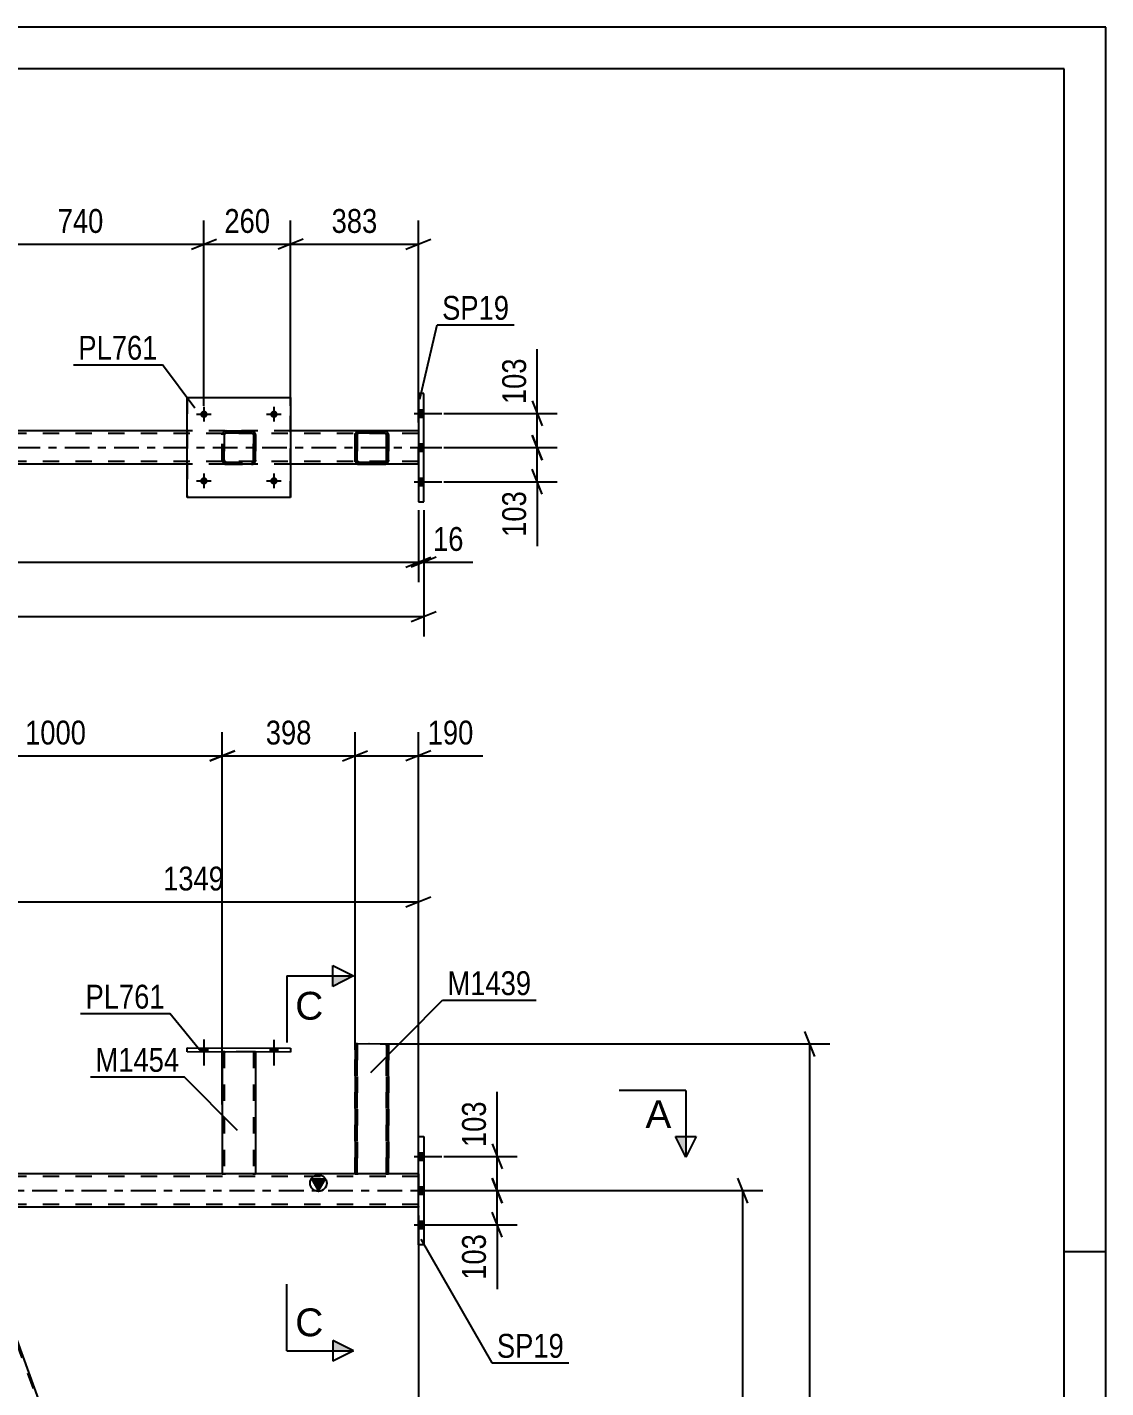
# Model space of a CAD drawing. Header units: millimetres. Extents: x 0 to 841, y 0 to 594.
# Drawn here: x 711.6 to 841, y 430.7 to 594 of the extents above; entities that cross this region are included whole.
import ezdxf

# ---------------------------------------------------------------- set-up
doc = ezdxf.new("R2010")
doc.units = ezdxf.units.MM
doc.linetypes.add('DXK_LINE_DOT2', pattern=[3.9198, 1.9599, -1.9599])
doc.linetypes.add('DXK_LINE_DOT3', pattern=[5.9187, 2.979, -0.9799, 0.9799, -0.9799])
doc.styles.add('Arial', font='ARIAL.TTF', dxfattribs={"height": 0.2})
doc.styles.add('Arial Narrow', font='ARIALN.TTF', dxfattribs={"height": 0.2})

# ---------------------------------------------------------------- blocks, each defined once
blk = doc.blocks.new('Unknown-814761001-1137')
at = {"color": 5, "linetype": 'Continuous'}
for p, q in [((841, 594), (0, 594)), ((841, 0), (841, 594)), ((836, 589), (5, 589)), ((836, 5), (836, 589)), ((841, 447), (836, 447))]:
    blk.add_line(p, q, dxfattribs=at)
blk = doc.blocks.new('Part-814761001-1306 - 1274')
at = {"color": 2, "linetype": 'Continuous'}
for p, q in [((730.79, 545.54), (703.18, 545.54)), ((758.52, 545.54), (743.19, 545.54)), ((730.79, 541.54), (703.18, 541.54)), ((751.4, 541.54), (743.19, 541.54)), ((758.52, 541.54), (754.45, 541.54))]:
    blk.add_line(p, q, dxfattribs=at)
at = {"color": 7, "linetype": 'DXK_LINE_DOT2'}
for p, q in [((743.19, 545.54), (730.79, 545.54)), ((758.52, 541.54), (758.52, 545.54)), ((758.52, 545.22), (82.79, 545.22)), ((758.52, 541.86), (82.79, 541.86)), ((743.19, 541.54), (730.79, 541.54)), ((754.45, 541.54), (751.4, 541.54))]:
    blk.add_line(p, q, dxfattribs=at)
at = {"color": 7, "linetype": 'DXK_LINE_DOT3'}
blk.add_line((82.79, 543.54), (758.52, 543.54), dxfattribs=at)
blk = doc.blocks.new('Part-814761001-1439 - 1274')
at = {"color": 7, "linetype": 'DXK_LINE_DOT2'}
for p, q in [((735.28, 545.5), (735.46, 545.54)), ((735.47, 545.54), (735.28, 545.5)), ((735.47, 545.54), (735.46, 545.54)), ((735.46, 545.54), (738.5, 545.54)), ((735.47, 545.54), (738.51, 545.54)), ((738.5, 545.54), (738.51, 545.54)), ((738.5, 545.54), (738.69, 545.5)), ((738.69, 545.5), (738.51, 545.54)), ((734.98, 545.06), (735.02, 545.24)), ((734.98, 545.06), (734.99, 545.06)), ((734.98, 542.02), (734.98, 545.06)), ((735.02, 545.24), (734.99, 545.06)), ((734.99, 542.02), (734.99, 545.06)), ((735.24, 545.15), (735.22, 545.06)), ((735.23, 545.06), (735.22, 545.06)), ((735.22, 545.06), (735.22, 542.02)), ((735.23, 545.06), (735.24, 545.15)), ((735.23, 542.02), (735.23, 545.06)), ((735.24, 545.15), (735.3, 545.23)), ((735.29, 545.23), (735.24, 545.15)), ((735.37, 545.28), (735.29, 545.23)), ((735.3, 545.23), (735.37, 545.28)), ((735.37, 545.28), (735.47, 545.3)), ((735.46, 545.3), (735.37, 545.28)), ((735.46, 545.3), (735.47, 545.3)), ((738.5, 545.3), (735.46, 545.3)), ((735.47, 545.3), (738.51, 545.3)), ((738.51, 545.3), (738.5, 545.3)), ((738.59, 545.28), (738.5, 545.3)), ((738.51, 545.3), (738.6, 545.28)), ((738.59, 545.28), (738.6, 545.28)), ((738.67, 545.23), (738.59, 545.28)), ((738.6, 545.28), (738.68, 545.23)), ((738.72, 545.15), (738.67, 545.23)), ((738.68, 545.23), (738.73, 545.15)), ((738.74, 545.06), (738.72, 545.15)), ((738.73, 545.15), (738.75, 545.06)), ((738.75, 545.06), (738.74, 545.06)), ((738.74, 545.06), (738.74, 542.02)), ((738.75, 542.02), (738.75, 545.06)), ((738.95, 545.24), (738.98, 545.06)), ((738.99, 545.06), (738.95, 545.24)), ((738.99, 545.06), (738.98, 545.06)), ((738.98, 545.06), (738.98, 542.02)), ((738.99, 542.02), (738.99, 545.06)), ((734.99, 542.02), (734.98, 542.02)), ((735.02, 541.83), (734.98, 542.02)), ((734.99, 542.02), (735.02, 541.83)), ((735.22, 542.02), (735.23, 542.02)), ((735.22, 542.02), (735.24, 541.93)), ((735.24, 541.93), (735.23, 542.02)), ((735.3, 541.85), (735.24, 541.93)), ((735.24, 541.93), (735.29, 541.85)), ((735.28, 541.57), (735.28, 541.57)), ((735.46, 541.54), (735.28, 541.57)), ((735.28, 541.57), (735.47, 541.54)), ((735.29, 541.85), (735.37, 541.8)), ((735.37, 541.8), (735.3, 541.85)), ((735.47, 541.78), (735.37, 541.8)), ((735.37, 541.8), (735.46, 541.78)), ((735.47, 541.78), (735.46, 541.78)), ((735.46, 541.78), (738.5, 541.78)), ((735.47, 541.54), (735.46, 541.54)), ((735.46, 541.54), (738.5, 541.54)), ((735.47, 541.78), (738.51, 541.78)), ((735.47, 541.54), (738.51, 541.54)), ((738.5, 541.78), (738.59, 541.8)), ((738.5, 541.78), (738.51, 541.78)), ((738.69, 541.57), (738.5, 541.54)), ((738.5, 541.54), (738.51, 541.54)), ((738.6, 541.8), (738.51, 541.78)), ((738.51, 541.54), (738.69, 541.57)), ((738.59, 541.8), (738.67, 541.85)), ((738.68, 541.85), (738.6, 541.8)), ((738.67, 541.85), (738.72, 541.93)), ((738.73, 541.93), (738.68, 541.85)), ((738.72, 541.93), (738.74, 542.02)), ((738.75, 542.02), (738.73, 541.93)), ((738.74, 542.02), (738.75, 542.02)), ((738.98, 542.02), (738.95, 541.83)), ((738.95, 541.83), (738.99, 542.02)), ((738.98, 542.02), (738.99, 542.02))]:
    blk.add_line(p, q, dxfattribs=at)
for centre, start, end in [((735.46, 545.06), 112.5, 157.5), ((735.47, 545.06), 112.5, 157.5), ((738.5, 545.06), 22.5, 67.5), ((738.51, 545.06), 22.5, 67.5), ((735.46, 542.02), 202.5, 247.5), ((735.47, 542.02), 202.5, 247.5), ((738.5, 542.02), 292.5, 337.5), ((738.51, 542.02), 292.5, 337.5)]:
    blk.add_arc(centre, 0.48, start, end, dxfattribs=at)
blk = doc.blocks.new('Part-814761001-1426 - 1274')
at = {"color": 2, "linetype": 'Continuous'}
for p, q in [((730.79, 537.54), (730.79, 549.54)), ((730.79, 549.54), (730.79, 549.54)), ((730.79, 549.54), (743.19, 549.54)), ((743.19, 549.54), (743.19, 537.54)), ((730.79, 537.54), (730.79, 537.54)), ((743.19, 537.54), (730.79, 537.54))]:
    blk.add_line(p, q, dxfattribs=at)
at = {"color": 7, "linetype": 'DXK_LINE_DOT2'}
for p, q in [((730.79, 549.54), (730.79, 537.54)), ((730.79, 549.54), (730.79, 549.54)), ((743.19, 537.54), (743.19, 549.54)), ((730.79, 537.54), (730.79, 537.54))]:
    blk.add_line(p, q, dxfattribs=at)
blk = doc.blocks.new('Bolt-814761001-1427 - 1274')
at = {"linetype": 'Continuous'}
for points in [[(732.35, 539.54), (732.36, 539.63), (732.38, 539.72), (732.43, 539.8), (732.49, 539.86), (732.57, 539.92), (732.65, 539.96), (732.74, 539.98), (732.83, 539.98), (732.92, 539.96), (733.01, 539.92), (733.08, 539.86), (733.14, 539.8), (733.19, 539.72), (733.22, 539.63), (733.23, 539.54), (733.22, 539.45), (733.19, 539.36), (733.14, 539.28), (733.08, 539.21), (733.01, 539.16), (732.92, 539.12), (732.83, 539.1), (732.74, 539.1), (732.65, 539.12), (732.57, 539.16), (732.49, 539.21), (732.43, 539.28), (732.38, 539.36), (732.36, 539.45)], [(740.75, 539.54), (740.76, 539.63), (740.78, 539.72), (740.83, 539.8), (740.89, 539.86), (740.97, 539.92), (741.05, 539.96), (741.14, 539.98), (741.23, 539.98), (741.32, 539.96), (741.41, 539.92), (741.48, 539.86), (741.54, 539.8), (741.59, 539.72), (741.62, 539.63), (741.63, 539.54), (741.62, 539.45), (741.59, 539.36), (741.54, 539.28), (741.48, 539.21), (741.41, 539.16), (741.32, 539.12), (741.23, 539.1), (741.14, 539.1), (741.05, 539.12), (740.97, 539.16), (740.89, 539.21), (740.83, 539.28), (740.78, 539.36), (740.76, 539.45)]]:
    blk.add_hatch(color=1, dxfattribs=at).paths.add_polyline_path(points)
at = {"color": 1, "linetype": 'Continuous'}
for p, q in [((731.91, 539.54), (733.67, 539.54)), ((732.79, 540.42), (732.79, 538.66)), ((740.31, 539.54), (742.07, 539.54)), ((741.19, 540.42), (741.19, 538.66))]:
    blk.add_line(p, q, dxfattribs=at)
blk = doc.blocks.new('Bolt-814761001-1428 - 1274')
at = {"linetype": 'Continuous'}
for points in [[(732.35, 547.54), (732.36, 547.63), (732.38, 547.72), (732.43, 547.8), (732.49, 547.86), (732.57, 547.92), (732.65, 547.96), (732.74, 547.98), (732.83, 547.98), (732.92, 547.96), (733.01, 547.92), (733.08, 547.86), (733.14, 547.8), (733.19, 547.72), (733.22, 547.63), (733.23, 547.54), (733.22, 547.45), (733.19, 547.36), (733.14, 547.28), (733.08, 547.21), (733.01, 547.16), (732.92, 547.12), (732.83, 547.1), (732.74, 547.1), (732.65, 547.12), (732.57, 547.16), (732.49, 547.21), (732.43, 547.28), (732.38, 547.36), (732.36, 547.45)], [(740.75, 547.54), (740.76, 547.63), (740.78, 547.72), (740.83, 547.8), (740.89, 547.86), (740.97, 547.92), (741.05, 547.96), (741.14, 547.98), (741.23, 547.98), (741.32, 547.96), (741.41, 547.92), (741.48, 547.86), (741.54, 547.8), (741.59, 547.72), (741.62, 547.63), (741.63, 547.54), (741.62, 547.45), (741.59, 547.36), (741.54, 547.28), (741.48, 547.21), (741.41, 547.16), (741.32, 547.12), (741.23, 547.1), (741.14, 547.1), (741.05, 547.12), (740.97, 547.16), (740.89, 547.21), (740.83, 547.28), (740.78, 547.36), (740.76, 547.45)]]:
    blk.add_hatch(color=1, dxfattribs=at).paths.add_polyline_path(points)
at = {"color": 1, "linetype": 'Continuous'}
for p, q in [((731.91, 547.54), (733.67, 547.54)), ((732.79, 548.42), (732.79, 546.66)), ((740.31, 547.54), (742.07, 547.54)), ((741.19, 548.42), (741.19, 546.66))]:
    blk.add_line(p, q, dxfattribs=at)
blk = doc.blocks.new('Part-814761001-1429 - 1274')
at = {"color": 2, "linetype": 'Continuous'}
for p, q in [((751.21, 545.5), (751.4, 545.54)), ((751.4, 545.54), (751.22, 545.5)), ((751.4, 545.54), (754.44, 545.54)), ((751.4, 545.54), (751.4, 545.54)), ((751.4, 545.54), (754.44, 545.54)), ((754.44, 545.54), (754.44, 545.54)), ((754.44, 545.54), (754.44, 545.54)), ((754.62, 545.5), (754.44, 545.54)), ((750.92, 545.06), (750.95, 545.24)), ((750.96, 545.24), (750.92, 545.06)), ((750.92, 542.02), (750.92, 545.06)), ((750.92, 545.06), (750.92, 545.06)), ((750.92, 542.02), (750.92, 545.06)), ((751.16, 545.06), (751.18, 545.15)), ((751.16, 542.02), (751.16, 545.06)), ((751.18, 545.15), (751.23, 545.23)), ((751.23, 545.23), (751.31, 545.28)), ((751.31, 545.28), (751.4, 545.3)), ((751.4, 545.3), (754.44, 545.3)), ((754.44, 545.3), (754.53, 545.28)), ((754.53, 545.28), (754.61, 545.23)), ((754.6, 545.23), (754.53, 545.28)), ((754.66, 545.15), (754.6, 545.23)), ((754.61, 545.23), (754.66, 545.15)), ((754.66, 545.15), (754.68, 545.06)), ((754.68, 545.06), (754.66, 545.15)), ((754.68, 542.02), (754.68, 545.06)), ((754.68, 545.06), (754.68, 545.06)), ((754.68, 544.9), (754.68, 545.06)), ((754.68, 544.9), (754.68, 542.18)), ((754.92, 545.06), (754.88, 545.24)), ((754.92, 542.02), (754.92, 545.06)), ((750.92, 542.02), (750.92, 542.02)), ((750.95, 541.83), (750.92, 542.02)), ((750.92, 542.02), (750.96, 541.83)), ((751.18, 541.93), (751.16, 542.02)), ((751.23, 541.85), (751.18, 541.93)), ((751.21, 541.57), (751.22, 541.57)), ((751.22, 541.57), (751.21, 541.57)), ((751.22, 541.57), (751.4, 541.54)), ((751.31, 541.8), (751.23, 541.85)), ((751.4, 541.78), (751.31, 541.8)), ((751.4, 541.78), (754.44, 541.78)), ((751.4, 541.78), (754.44, 541.78)), ((751.4, 541.54), (754.44, 541.54)), ((754.53, 541.8), (754.44, 541.78)), ((754.44, 541.78), (754.53, 541.8)), ((754.44, 541.78), (754.44, 541.78)), ((754.44, 541.54), (754.62, 541.57)), ((754.61, 541.85), (754.53, 541.8)), ((754.53, 541.8), (754.6, 541.85)), ((754.6, 541.85), (754.66, 541.93)), ((754.66, 541.93), (754.61, 541.85)), ((754.68, 542.02), (754.66, 541.93)), ((754.66, 541.93), (754.68, 542.02)), ((754.68, 542.02), (754.68, 542.17)), ((754.68, 542.02), (754.68, 542.02)), ((754.88, 541.83), (754.92, 542.02))]:
    blk.add_line(p, q, dxfattribs=at)
at = {"color": 7, "linetype": 'DXK_LINE_DOT2'}
for p, q in [((754.44, 545.54), (754.62, 545.5)), ((751.17, 545.15), (751.16, 545.06)), ((751.16, 545.06), (751.16, 545.06)), ((751.16, 545.06), (751.16, 542.02)), ((751.23, 545.23), (751.17, 545.15)), ((751.3, 545.28), (751.23, 545.23)), ((751.4, 545.3), (751.3, 545.28)), ((751.4, 545.3), (751.4, 545.3)), ((754.44, 545.3), (751.4, 545.3)), ((754.44, 545.3), (754.44, 545.3)), ((754.44, 545.3), (754.44, 545.3)), ((754.53, 545.28), (754.53, 545.28)), ((754.68, 544.9), (754.68, 544.9)), ((754.88, 545.24), (754.92, 545.06)), ((754.92, 545.06), (754.92, 545.06)), ((754.92, 545.06), (754.92, 542.02)), ((751.16, 542.02), (751.16, 542.02)), ((751.16, 542.02), (751.17, 541.93)), ((751.17, 541.93), (751.23, 541.85)), ((751.4, 541.54), (751.22, 541.57)), ((751.23, 541.85), (751.3, 541.8)), ((751.3, 541.8), (751.31, 541.8)), ((751.4, 541.78), (751.4, 541.78)), ((751.4, 541.54), (751.4, 541.54)), ((751.4, 541.54), (754.44, 541.54)), ((754.62, 541.57), (754.44, 541.54)), ((754.44, 541.54), (754.44, 541.54)), ((754.68, 542.17), (754.68, 542.18)), ((754.92, 542.02), (754.88, 541.83)), ((754.92, 542.02), (754.92, 542.02))]:
    blk.add_line(p, q, dxfattribs=at)
at = {"color": 2, "linetype": 'Continuous'}
for centre, start, end in [((751.4, 545.06), 112.4998, 157.4998), ((751.4, 545.06), 112.4998, 157.4998), ((754.44, 545.06), 22.4998, 67.4998), ((751.4, 542.02), 202.4998, 247.4998), ((751.4, 542.02), 202.4998, 247.4998), ((754.44, 542.02), 292.4998, 337.4998)]:
    blk.add_arc(centre, 0.48, start, end, dxfattribs=at)
at = {"color": 7, "linetype": 'DXK_LINE_DOT2'}
for centre, start, end in [((754.44, 545.06), 22.4998, 67.4998), ((754.44, 542.02), 292.4998, 337.4998)]:
    blk.add_arc(centre, 0.48, start, end, dxfattribs=at)
blk = doc.blocks.new('Bolt-814761001-1459 - 1274')
at = {"linetype": 'Continuous'}
for points in [[(759.16, 547.2), (759.16, 548.08), (758.52, 548.08), (758.52, 547.2)], [(759.16, 547.2), (759.16, 548.08), (758.52, 548.08), (758.52, 547.2)], [(759.16, 547.2), (759.16, 548.08), (758.52, 548.08), (758.52, 547.2)], [(759.16, 543.1), (759.16, 543.98), (758.52, 543.98), (758.52, 543.1)], [(759.16, 543.1), (759.16, 543.98), (758.52, 543.98), (758.52, 543.1)], [(759.16, 539), (759.16, 539.88), (758.52, 539.88), (758.52, 539)], [(759.16, 539), (759.16, 539.88), (758.52, 539.88), (758.52, 539)], [(759.16, 539), (759.16, 539.88), (758.52, 539.88), (758.52, 539)]]:
    blk.add_hatch(color=1, dxfattribs=at).paths.add_polyline_path(points)
at = {"color": 1, "linetype": 'Continuous'}
for p, q in [((758, 547.64), (761.32, 547.64)), ((758, 547.64), (761.32, 547.64)), ((758, 547.64), (761.32, 547.64)), ((758.52, 548.08), (759.16, 548.08)), ((758.52, 548.08), (759.16, 548.08)), ((758.52, 548.08), (759.16, 548.08)), ((758.52, 547.2), (759.16, 547.2)), ((758.52, 547.2), (759.16, 547.2)), ((758.52, 547.2), (759.16, 547.2)), ((758.52, 543.98), (759.16, 543.98)), ((758.52, 543.98), (759.16, 543.98)), ((758, 543.54), (761.32, 543.54)), ((758, 543.54), (761.32, 543.54)), ((758.52, 543.1), (759.16, 543.1)), ((758.52, 543.1), (759.16, 543.1)), ((758, 539.44), (761.32, 539.44)), ((758, 539.44), (761.32, 539.44)), ((758, 539.44), (761.32, 539.44)), ((758.52, 539.88), (759.16, 539.88)), ((758.52, 539.88), (759.16, 539.88)), ((758.52, 539.88), (759.16, 539.88)), ((758.52, 539), (759.16, 539)), ((758.52, 539), (759.16, 539)), ((758.52, 539), (759.16, 539))]:
    blk.add_line(p, q, dxfattribs=at)
blk = doc.blocks.new('Part-814761001-1474 - 1274')
at = {"color": 2, "linetype": 'Continuous'}
for p, q in [((759.16, 550.04), (758.52, 550.04)), ((758.52, 550.04), (758.52, 537.04)), ((759.16, 537.04), (759.16, 550.04)), ((758.52, 537.04), (759.16, 537.04))]:
    blk.add_line(p, q, dxfattribs=at)
blk = doc.blocks.new('Part-814761001-3140 - 3038')
at = {"color": 2, "linetype": 'Continuous'}
for p, q in [((734.99, 471), (734.98, 456.36)), ((738.99, 471), (738.98, 456.36)), ((735.02, 456.36), (734.98, 456.36)), ((735.12, 456.36), (735.02, 456.36)), ((735.28, 456.36), (735.12, 456.36)), ((738.69, 456.36), (735.28, 456.36)), ((738.84, 456.36), (738.69, 456.36)), ((738.95, 456.36), (738.84, 456.36)), ((738.98, 456.36), (738.95, 456.36))]:
    blk.add_line(p, q, dxfattribs=at)
at = {"color": 7, "linetype": 'DXK_LINE_DOT2'}
for p, q in [((734.99, 471), (734.99, 471)), ((734.99, 471), (734.99, 471)), ((734.99, 471), (734.99, 471)), ((735.02, 471), (734.99, 471)), ((734.99, 471), (735.02, 471)), ((735.13, 471), (735.02, 471)), ((735.02, 471), (735.13, 471)), ((735.28, 471), (735.13, 471)), ((735.13, 471), (735.28, 471)), ((735.23, 471), (735.22, 456.36)), ((735.23, 471), (735.23, 471)), ((735.24, 471), (735.23, 471)), ((735.23, 471), (735.24, 471)), ((735.3, 471), (735.24, 471)), ((735.24, 471), (735.3, 471)), ((738.69, 471), (735.28, 471)), ((738.69, 471), (735.28, 471)), ((738.6, 471), (735.3, 471)), ((735.3, 471), (735.37, 471)), ((738.68, 471), (735.37, 471)), ((738.68, 471), (738.6, 471)), ((738.73, 471), (738.68, 471)), ((738.68, 471), (738.73, 471)), ((738.69, 471), (738.85, 471)), ((738.85, 471), (738.69, 471)), ((738.75, 471), (738.73, 471)), ((738.73, 471), (738.75, 471)), ((738.75, 471), (738.74, 456.36)), ((738.75, 471), (738.75, 471)), ((738.85, 471), (738.95, 471)), ((738.95, 471), (738.85, 471)), ((738.95, 471), (738.99, 471)), ((738.99, 471), (738.95, 471)), ((738.99, 471), (738.99, 471)), ((738.99, 471), (738.99, 471)), ((738.99, 471), (738.99, 471)), ((734.98, 456.36), (735.02, 456.36)), ((735.02, 456.36), (735.12, 456.36)), ((735.12, 456.36), (735.28, 456.36)), ((735.24, 456.36), (735.22, 456.36)), ((735.22, 456.36), (735.24, 456.36)), ((735.29, 456.36), (735.24, 456.36)), ((735.24, 456.36), (735.28, 456.36)), ((738.69, 456.36), (735.28, 456.36)), ((735.28, 456.36), (735.29, 456.36)), ((738.59, 456.36), (735.29, 456.36)), ((735.29, 456.36), (735.37, 456.36)), ((738.67, 456.36), (735.37, 456.36)), ((738.67, 456.36), (738.59, 456.36)), ((738.72, 456.36), (738.67, 456.36)), ((738.67, 456.36), (738.72, 456.36)), ((738.69, 456.36), (738.84, 456.36)), ((738.74, 456.36), (738.72, 456.36)), ((738.72, 456.36), (738.74, 456.36)), ((738.84, 456.36), (738.95, 456.36)), ((738.95, 456.36), (738.98, 456.36))]:
    blk.add_line(p, q, dxfattribs=at)
blk = doc.blocks.new('Part-814761001-3207 - 3038')
at = {"linetype": 'Continuous'}
blk.add_hatch(color=2, dxfattribs=at).paths.add_polyline_path([(746.52, 454.36), (745.72, 455.76), (747.32, 455.76)])
at = {"color": 7, "linetype": 'DXK_LINE_DOT2'}
for p, q in [((758.52, 456.04), (37.45, 456.04)), ((738.98, 456.36), (734.98, 456.36)), ((754.92, 456.36), (750.92, 456.36)), ((758.52, 456.36), (758.52, 452.36)), ((758.52, 452.68), (37.45, 452.68))]:
    blk.add_line(p, q, dxfattribs=at)
at = {"color": 2, "linetype": 'Continuous'}
for p, q in [((734.98, 456.36), (698.98, 456.36)), ((750.92, 456.36), (738.98, 456.36)), ((746.52, 454.36), (745.72, 455.76)), ((745.72, 455.76), (747.32, 455.76)), ((747.32, 455.76), (746.52, 454.36)), ((758.52, 456.36), (754.92, 456.36)), ((758.52, 452.36), (704.57, 452.36))]:
    blk.add_line(p, q, dxfattribs=at)
at = {"color": 7, "linetype": 'DXK_LINE_DOT3'}
blk.add_line((37.45, 454.36), (758.52, 454.36), dxfattribs=at)
at = {"color": 2, "linetype": 'Continuous'}
blk.add_circle((746.52, 455.26), 1, dxfattribs=at)
blk = doc.blocks.new('Bolt-814761001-3275 - 3038')
at = {"linetype": 'Continuous'}
for points in [[(759.16, 458.02), (759.16, 458.9), (758.52, 458.9), (758.52, 458.02)], [(759.16, 458.02), (759.16, 458.9), (758.52, 458.9), (758.52, 458.02)], [(759.16, 458.02), (759.16, 458.9), (758.52, 458.9), (758.52, 458.02)], [(759.16, 453.92), (759.16, 454.8), (758.52, 454.8), (758.52, 453.92)], [(759.16, 453.92), (759.16, 454.8), (758.52, 454.8), (758.52, 453.92)], [(759.16, 449.82), (759.16, 450.7), (758.52, 450.7), (758.52, 449.82)], [(759.16, 449.82), (759.16, 450.7), (758.52, 450.7), (758.52, 449.82)], [(759.16, 449.82), (759.16, 450.7), (758.52, 450.7), (758.52, 449.82)]]:
    blk.add_hatch(color=1, dxfattribs=at).paths.add_polyline_path(points)
at = {"color": 1, "linetype": 'Continuous'}
for p, q in [((758, 458.46), (761.32, 458.46)), ((758, 458.46), (761.32, 458.46)), ((758, 458.46), (761.32, 458.46)), ((758.52, 458.9), (759.16, 458.9)), ((758.52, 458.9), (759.16, 458.9)), ((758.52, 458.9), (759.16, 458.9)), ((758.52, 458.02), (759.16, 458.02)), ((758.52, 458.02), (759.16, 458.02)), ((758.52, 458.02), (759.16, 458.02)), ((758, 454.36), (761.32, 454.36)), ((758, 454.36), (761.32, 454.36)), ((758.52, 454.8), (759.16, 454.8)), ((758.52, 454.8), (759.16, 454.8)), ((758.52, 453.92), (759.16, 453.92)), ((758.52, 453.92), (759.16, 453.92)), ((758, 450.26), (761.32, 450.26)), ((758, 450.26), (761.32, 450.26)), ((758, 450.26), (761.32, 450.26)), ((758.52, 450.7), (759.16, 450.7)), ((758.52, 450.7), (759.16, 450.7)), ((758.52, 450.7), (759.16, 450.7)), ((758.52, 449.82), (759.16, 449.82)), ((758.52, 449.82), (759.16, 449.82)), ((758.52, 449.82), (759.16, 449.82))]:
    blk.add_line(p, q, dxfattribs=at)
blk = doc.blocks.new('Part-814761001-3324 - 3038')
at = {"color": 2, "linetype": 'Continuous'}
for p, q in [((730.79, 471), (730.79, 471.48)), ((730.79, 471.48), (743.19, 471.47)), ((743.19, 470.99), (730.79, 471)), ((743.19, 471.47), (743.19, 470.99))]:
    blk.add_line(p, q, dxfattribs=at)
blk = doc.blocks.new('Bolt-814761001-3325 - 3038')
at = {"linetype": 'Continuous'}
for points in [[(732.35, 471), (733.23, 471), (733.23, 471.48), (732.35, 471.48)], [(740.75, 470.99), (741.63, 470.99), (741.63, 471.47), (740.75, 471.47)]]:
    blk.add_hatch(color=1, dxfattribs=at).paths.add_polyline_path(points)
at = {"color": 1, "linetype": 'Continuous'}
for p, q in [((732.79, 472.48), (732.79, 469.36)), ((741.19, 472.47), (741.19, 469.35)), ((732.35, 471.48), (732.35, 471)), ((733.23, 471.48), (733.23, 471)), ((740.75, 471.47), (740.75, 470.99)), ((741.63, 471.47), (741.63, 470.99))]:
    blk.add_line(p, q, dxfattribs=at)
blk = doc.blocks.new('Bolt-814761001-3326 - 3038')
at = {"linetype": 'Continuous'}
for points in [[(732.35, 471), (733.23, 471), (733.23, 471.48), (732.35, 471.48)], [(740.75, 470.99), (741.63, 470.99), (741.63, 471.47), (740.75, 471.47)]]:
    blk.add_hatch(color=1, dxfattribs=at).paths.add_polyline_path(points)
at = {"color": 1, "linetype": 'Continuous'}
for p, q in [((732.79, 472.48), (732.79, 469.36)), ((741.19, 472.47), (741.19, 469.35)), ((732.35, 471.48), (732.35, 471)), ((733.23, 471.48), (733.23, 471)), ((740.75, 471.47), (740.75, 470.99)), ((741.63, 471.47), (741.63, 470.99))]:
    blk.add_line(p, q, dxfattribs=at)
blk = doc.blocks.new('Part-814761001-3341 - 3038')
at = {"color": 2, "linetype": 'Continuous'}
for p, q in [((750.92, 471.96), (750.92, 471.96)), ((750.92, 471.96), (750.92, 456.36)), ((750.92, 471.96), (750.96, 471.96)), ((750.96, 471.96), (751.06, 471.96)), ((751.06, 471.96), (751.22, 471.96)), ((754.62, 471.95), (751.22, 471.96)), ((754.62, 471.95), (754.78, 471.95)), ((754.78, 471.95), (754.88, 471.95)), ((754.88, 471.95), (754.92, 471.95)), ((754.92, 471.95), (754.92, 471.95)), ((754.92, 456.36), (754.92, 471.95)), ((750.92, 456.36), (750.92, 456.36)), ((750.95, 456.36), (750.92, 456.36)), ((751.06, 456.36), (750.95, 456.36)), ((751.21, 456.36), (751.06, 456.36)), ((754.62, 456.36), (751.21, 456.36)), ((754.77, 456.36), (754.62, 456.36)), ((754.88, 456.36), (754.77, 456.36)), ((754.92, 456.36), (754.88, 456.36)), ((754.92, 456.36), (754.92, 456.36))]:
    blk.add_line(p, q, dxfattribs=at)
at = {"color": 7, "linetype": 'DXK_LINE_DOT2'}
for p, q in [((750.92, 456.36), (750.92, 471.96)), ((750.96, 471.96), (750.92, 471.96)), ((751.06, 471.96), (750.96, 471.96)), ((751.18, 471.96), (751.06, 471.96)), ((751.16, 471.96), (751.16, 471.96)), ((751.16, 456.36), (751.16, 471.96)), ((751.16, 471.96), (751.16, 456.36)), ((751.16, 471.96), (751.18, 471.96)), ((751.16, 471.96), (751.18, 471.96)), ((754.62, 471.95), (751.18, 471.96)), ((754.53, 471.95), (751.18, 471.96)), ((751.18, 471.96), (751.22, 471.96)), ((751.22, 471.96), (751.23, 471.96)), ((751.23, 471.96), (751.31, 471.96)), ((754.61, 471.95), (751.31, 471.96)), ((754.53, 471.95), (754.61, 471.95)), ((754.61, 471.95), (754.66, 471.95)), ((754.61, 471.95), (754.62, 471.95)), ((754.78, 471.95), (754.62, 471.95)), ((754.62, 471.95), (754.66, 471.95)), ((754.66, 471.95), (754.68, 471.95)), ((754.66, 471.95), (754.68, 471.95)), ((754.68, 471.95), (754.68, 471.95)), ((754.68, 471.95), (754.68, 456.36)), ((754.68, 456.36), (754.68, 471.95)), ((754.88, 471.95), (754.78, 471.95)), ((754.92, 471.95), (754.88, 471.95)), ((754.92, 471.95), (754.92, 456.36)), ((750.92, 456.36), (750.95, 456.36)), ((750.95, 456.36), (751.06, 456.36)), ((751.06, 456.36), (751.21, 456.36)), ((751.16, 456.36), (751.16, 456.36)), ((751.17, 456.36), (751.16, 456.36)), ((751.16, 456.36), (751.17, 456.36)), ((751.23, 456.36), (751.17, 456.36)), ((751.17, 456.36), (751.21, 456.36)), ((754.62, 456.36), (751.21, 456.36)), ((751.21, 456.36), (751.23, 456.36)), ((754.53, 456.36), (751.23, 456.36)), ((751.23, 456.36), (751.3, 456.36)), ((754.66, 456.36), (751.3, 456.36)), ((754.6, 456.36), (754.53, 456.36)), ((754.66, 456.36), (754.6, 456.36)), ((754.62, 456.36), (754.77, 456.36)), ((754.68, 456.36), (754.66, 456.36)), ((754.66, 456.36), (754.68, 456.36)), ((754.68, 456.36), (754.68, 456.36)), ((754.77, 456.36), (754.88, 456.36)), ((754.88, 456.36), (754.92, 456.36))]:
    blk.add_line(p, q, dxfattribs=at)
blk = doc.blocks.new('Part-814761001-3366 - 3038')
at = {"color": 2, "linetype": 'Continuous'}
for p, q in [((758.52, 447.86), (758.52, 460.86)), ((758.52, 460.86), (759.16, 460.86)), ((759.16, 460.86), (759.16, 447.86)), ((759.16, 447.86), (758.52, 447.86))]:
    blk.add_line(p, q, dxfattribs=at)
blk = doc.blocks.new('Part-814761001-3484 - 3038')
at = {"color": 2, "linetype": 'Continuous'}
for p, q in [((700.31, 452.36), (704.57, 452.36)), ((748.69, 331.14), (704.57, 452.36)), ((744.43, 331.14), (701.84, 448.16))]:
    blk.add_line(p, q, dxfattribs=at)
at = {"color": 7, "linetype": 'DXK_LINE_DOT2'}
for p, q in [((701.84, 448.16), (700.31, 452.36)), ((744.6, 331.14), (700.48, 452.36)), ((748.52, 331.14), (704.4, 452.36)), ((748.69, 331.14), (744.43, 331.14))]:
    blk.add_line(p, q, dxfattribs=at)
blk = doc.blocks.new('StraightDimension-814761001-1652 - 1274')
at = {"color": 7, "linetype": 'Continuous'}
for p, q in [((758.52, 536.04), (758.52, 527.39)), ((759.16, 536.04), (759.16, 527.39)), ((757.02, 529.19), (760.02, 530.39)), ((760.66, 530.39), (757.66, 529.19)), ((758.52, 529.79), (759.16, 529.79))]:
    blk.add_line(p, q, dxfattribs=at)
at = {"color": 0}
blk.add_wipeout([(764.54, 530.54), (764.54, 534.74), (759.68, 534.74), (759.68, 530.54)], dxfattribs=at)
at = {"color": 7, "linetype": 'Continuous'}
blk.add_line((759.16, 529.79), (765.06, 529.79), dxfattribs=at)
blk.add_line((759.16, 529.79), (765.06, 529.79), dxfattribs=at)
at = {"color": 3, "style": 'Arial Narrow'}
blk.add_text('16', height=2.863, dxfattribs=at).set_placement((760.28, 531.14))
blk = doc.blocks.new('StraightDimension-814761001-1662 - 1274')
at = {"color": 7, "linetype": 'Continuous'}
for p, q in [((758.52, 536.04), (758.52, 527.39)), ((48.95, 529.79), (758.52, 529.79)), ((757.02, 529.19), (760.02, 530.39))]:
    blk.add_line(p, q, dxfattribs=at)
blk = doc.blocks.new('StraightDimension-814761001-1683 - 1274')
at = {"color": 7, "linetype": 'Continuous'}
for p, q in [((759.16, 536.04), (759.16, 520.87)), ((48.31, 523.27), (759.16, 523.27)), ((757.66, 522.67), (760.66, 523.87))]:
    blk.add_line(p, q, dxfattribs=at)
blk = doc.blocks.new('StraightDimension-814761001-1763 - 1274')
at = {"color": 7, "linetype": 'Continuous'}
for p, q in [((703.18, 546.54), (703.18, 570.81)), ((732.78, 548.54), (732.78, 570.81)), ((704.68, 568.56), (701.68, 567.36)), ((731.28, 567.36), (734.28, 568.56)), ((703.18, 567.96), (732.78, 567.96))]:
    blk.add_line(p, q, dxfattribs=at)
at = {"color": 0}
blk.add_wipeout([(721.33, 568.71), (721.33, 572.91), (714.64, 572.91), (714.64, 568.71)], dxfattribs=at)
at = {"color": 3, "style": 'Arial Narrow'}
blk.add_text('740', height=2.863, dxfattribs=at).set_placement((715.24, 569.31))
blk = doc.blocks.new('StraightDimension-814761001-1775 - 1274')
at = {"color": 7, "linetype": 'Continuous'}
for p, q in [((732.78, 548.54), (732.78, 570.81)), ((743.19, 548.54), (743.19, 570.81)), ((731.28, 567.36), (734.28, 568.56)), ((744.69, 568.56), (741.69, 567.36)), ((732.78, 567.96), (743.19, 567.96))]:
    blk.add_line(p, q, dxfattribs=at)
at = {"color": 0}
blk.add_wipeout([(741.33, 568.71), (741.33, 572.91), (734.64, 572.91), (734.64, 568.71)], dxfattribs=at)
at = {"color": 3, "style": 'Arial Narrow'}
blk.add_text('260', height=2.863, dxfattribs=at).set_placement((735.24, 569.31))
blk = doc.blocks.new('StraightDimension-814761001-1890 - 1274')
at = {"color": 7, "linetype": 'Continuous'}
for p, q in [((743.19, 548.54), (743.19, 570.81)), ((758.52, 546.54), (758.52, 570.81)), ((744.69, 568.56), (741.69, 567.36)), ((757.02, 567.36), (760.02, 568.56)), ((743.19, 567.96), (758.52, 567.96))]:
    blk.add_line(p, q, dxfattribs=at)
at = {"color": 0}
blk.add_wipeout([(754.19, 568.71), (754.19, 572.91), (747.51, 572.91), (747.51, 568.71)], dxfattribs=at)
at = {"color": 3, "style": 'Arial Narrow'}
blk.add_text('383', height=2.863, dxfattribs=at).set_placement((748.11, 569.31))
blk = doc.blocks.new('StraightDimension-814761001-6129 - 1274')
at = {"color": 7, "linetype": 'Continuous'}
for p, q in [((772.19, 545.04), (773.39, 542.04)), ((761.56, 543.54), (775.19, 543.54)), ((772.79, 539.44), (772.79, 543.54)), ((773.39, 537.94), (772.19, 540.94)), ((761.56, 539.44), (775.19, 539.44))]:
    blk.add_line(p, q, dxfattribs=at)
at = {"color": 0}
blk.add_wipeout([(772.04, 538.91), (767.84, 538.91), (767.84, 532.23), (772.04, 532.23)], dxfattribs=at)
at = {"color": 7, "linetype": 'Continuous'}
blk.add_line((772.79, 539.44), (772.79, 531.7), dxfattribs=at)
blk.add_line((772.79, 539.44), (772.79, 531.7), dxfattribs=at)
at = {"color": 3, "style": 'Arial Narrow'}
blk.add_text('103', height=2.863, rotation=90.0002, dxfattribs=at).set_placement((771.44, 532.83))
blk = doc.blocks.new('StraightDimension-814761001-6131 - 1274')
at = {"color": 7, "linetype": 'Continuous'}
for p, q in [((772.19, 549.14), (773.39, 546.14)), ((761.56, 547.64), (775.19, 547.64)), ((772.79, 543.54), (772.79, 547.64)), ((773.39, 542.04), (772.19, 545.04)), ((761.56, 543.54), (775.19, 543.54))]:
    blk.add_line(p, q, dxfattribs=at)
at = {"color": 0}
blk.add_wipeout([(772.04, 554.85), (767.84, 554.85), (767.84, 548.16), (772.04, 548.16)], dxfattribs=at)
at = {"color": 7, "linetype": 'Continuous'}
blk.add_line((772.79, 547.64), (772.79, 555.37), dxfattribs=at)
blk.add_line((772.79, 547.64), (772.79, 555.37), dxfattribs=at)
at = {"color": 3, "style": 'Arial Narrow'}
blk.add_text('103', height=2.863, rotation=90.0002, dxfattribs=at).set_placement((771.44, 548.76))
blk = doc.blocks.new('StraightDimension-814761001-4812 - 3038')
at = {"color": 7, "linetype": 'Continuous'}
for p, q in [((806.07, 470.46), (804.87, 473.46)), ((753.92, 471.96), (807.87, 471.96)), ((805.47, 320.75), (805.47, 471.96))]:
    blk.add_line(p, q, dxfattribs=at)
blk = doc.blocks.new('StraightDimension-814761001-4782 - 3038')
at = {"color": 7, "linetype": 'Continuous'}
for p, q in [((734.98, 464.68), (734.98, 509.4)), ((750.92, 471.25), (750.92, 509.4)), ((736.48, 507.15), (733.48, 505.95)), ((734.98, 506.55), (750.92, 506.55)), ((749.42, 505.95), (752.42, 507.15))]:
    blk.add_line(p, q, dxfattribs=at)
at = {"color": 0}
blk.add_wipeout([(746.29, 507.3), (746.29, 511.5), (739.61, 511.5), (739.61, 507.3)], dxfattribs=at)
at = {"color": 3, "style": 'Arial Narrow'}
blk.add_text('398', height=2.863, dxfattribs=at).set_placement((740.21, 507.9))
blk = doc.blocks.new('StraightDimension-814761001-9232 - 3038')
at = {"color": 7, "linetype": 'Continuous'}
for p, q in [((704.57, 453.36), (704.57, 491.88)), ((758.52, 457.36), (758.52, 491.88)), ((706.07, 489.63), (703.07, 488.43)), ((704.57, 489.03), (758.52, 489.03)), ((757.02, 488.43), (760.02, 489.63))]:
    blk.add_line(p, q, dxfattribs=at)
at = {"color": 0}
blk.add_wipeout([(735.8, 489.78), (735.8, 493.98), (727.29, 493.98), (727.29, 489.78)], dxfattribs=at)
at = {"color": 3, "style": 'Arial Narrow'}
blk.add_text('1349', height=2.863, dxfattribs=at).set_placement((727.89, 490.38))
blk = doc.blocks.new('StraightDimension-814761001-4792 - 3038')
at = {"color": 7, "linetype": 'Continuous'}
for p, q in [((750.92, 471.25), (750.92, 509.4)), ((758.52, 457.36), (758.52, 509.4)), ((749.42, 505.95), (752.42, 507.15)), ((750.92, 506.55), (758.52, 506.55)), ((760.02, 507.15), (757.02, 505.95))]:
    blk.add_line(p, q, dxfattribs=at)
at = {"color": 0}
blk.add_wipeout([(765.73, 507.3), (765.73, 511.5), (759.04, 511.5), (759.04, 507.3)], dxfattribs=at)
at = {"color": 7, "linetype": 'Continuous'}
blk.add_line((758.52, 506.55), (766.25, 506.55), dxfattribs=at)
blk.add_line((758.52, 506.55), (766.25, 506.55), dxfattribs=at)
at = {"color": 3, "style": 'Arial Narrow'}
blk.add_text('190', height=2.863, dxfattribs=at).set_placement((759.64, 507.9))
blk = doc.blocks.new('StraightDimension-814761001-3675 - 3038')
at = {"color": 7, "linetype": 'Continuous'}
for p, q in [((767.37, 455.86), (768.57, 452.86)), ((760.16, 454.36), (770.37, 454.36)), ((767.97, 450.26), (767.97, 454.36)), ((768.57, 448.76), (767.37, 451.76)), ((760.16, 450.26), (770.37, 450.26))]:
    blk.add_line(p, q, dxfattribs=at)
at = {"color": 0}
blk.add_wipeout([(767.22, 449.73), (763.02, 449.73), (763.02, 443.05), (767.22, 443.05)], dxfattribs=at)
at = {"color": 7, "linetype": 'Continuous'}
blk.add_line((767.97, 450.26), (767.97, 442.52), dxfattribs=at)
blk.add_line((767.97, 450.26), (767.97, 442.52), dxfattribs=at)
at = {"color": 3, "style": 'Arial Narrow'}
blk.add_text('103', height=2.863, rotation=90.0002, dxfattribs=at).set_placement((766.62, 443.65))
blk = doc.blocks.new('StraightDimension-814761001-3683 - 3038')
at = {"color": 7, "linetype": 'Continuous'}
for p, q in [((767.37, 459.96), (768.57, 456.96)), ((761.56, 458.46), (770.37, 458.46)), ((767.97, 454.36), (767.97, 458.46)), ((768.57, 452.86), (767.37, 455.86)), ((760.16, 454.36), (770.37, 454.36))]:
    blk.add_line(p, q, dxfattribs=at)
at = {"color": 0}
blk.add_wipeout([(767.22, 465.67), (763.02, 465.67), (763.02, 458.98), (767.22, 458.98)], dxfattribs=at)
at = {"color": 7, "linetype": 'Continuous'}
blk.add_line((767.97, 458.46), (767.97, 466.19), dxfattribs=at)
blk.add_line((767.97, 458.46), (767.97, 466.19), dxfattribs=at)
at = {"color": 3, "style": 'Arial Narrow'}
blk.add_text('103', height=2.863, rotation=90.0002, dxfattribs=at).set_placement((766.62, 459.58))
blk = doc.blocks.new('StraightDimension-814761001-3736 - 3038')
at = {"color": 7, "linetype": 'Continuous'}
for p, q in [((758.52, 451.36), (758.52, 390.15)), ((780.14, 332.14), (780.14, 395.4)), ((760.02, 393.15), (757.02, 391.95)), ((758.52, 392.55), (780.14, 392.55)), ((778.64, 391.95), (781.64, 393.15))]:
    blk.add_line(p, q, dxfattribs=at)
at = {"color": 0}
blk.add_wipeout([(773.58, 393.3), (773.58, 397.5), (765.07, 397.5), (765.07, 393.3)], dxfattribs=at)
at = {"color": 3, "style": 'Arial Narrow'}
blk.add_text('1440', height=2.863, dxfattribs=at).set_placement((765.67, 393.9))
blk = doc.blocks.new('StraightDimension-814761001-4772 - 3038')
at = {"color": 7, "linetype": 'Continuous'}
for p, q in [((694.98, 472), (694.98, 509.4)), ((734.98, 464.68), (734.98, 509.4)), ((696.48, 507.15), (693.48, 505.95)), ((694.98, 506.55), (734.98, 506.55)), ((733.48, 505.95), (736.48, 507.15))]:
    blk.add_line(p, q, dxfattribs=at)
at = {"color": 0}
blk.add_wipeout([(719.24, 507.3), (719.24, 511.5), (710.73, 511.5), (710.73, 507.3)], dxfattribs=at)
at = {"color": 3, "style": 'Arial Narrow'}
blk.add_text('1000', height=2.863, dxfattribs=at).set_placement((711.33, 507.9))
blk = doc.blocks.new('StraightDimension-814761001-9819 - 3038')
at = {"color": 7, "linetype": 'Continuous'}
for p, q in [((798.03, 452.86), (796.83, 455.86)), ((759.52, 454.36), (799.83, 454.36)), ((797.43, 328.5), (797.43, 454.36)), ((796.83, 330), (798.03, 327)), ((781.14, 328.5), (799.83, 328.5))]:
    blk.add_line(p, q, dxfattribs=at)
at = {"color": 0}
blk.add_wipeout([(796.68, 395.68), (792.48, 395.68), (792.48, 387.17), (796.68, 387.17)], dxfattribs=at)
at = {"color": 3, "style": 'Arial Narrow'}
blk.add_text('3147', height=2.863, rotation=90.0002, dxfattribs=at).set_placement((796.08, 387.77))
blk = doc.blocks.new('Mark-814761001-1422 - 1274')
at = {"color": 0}
blk.add_wipeout([(727.23, 554.09), (727.23, 557.09), (717.72, 557.09), (717.72, 554.09)], dxfattribs=at)
blk.add_wipeout([(727.23, 554.09), (727.23, 557.09), (717.72, 557.09), (717.72, 554.09)], dxfattribs=at)
at = {"color": 30, "linetype": 'Continuous'}
for p in [(717.12, 553.49), (731.7, 548.29)]:
    blk.add_line(p, (727.83, 553.49), dxfattribs=at)
at = {"color": 3, "style": 'Arial Narrow'}
blk.add_text('PL761', height=2.863, dxfattribs=at).set_placement((717.72, 554.09))
blk = doc.blocks.new('Mark-814761001-1470 - 1274')
at = {"color": 0}
blk.add_wipeout([(769.41, 558.88), (769.41, 561.88), (761.37, 561.88), (761.37, 558.88)], dxfattribs=at)
blk.add_wipeout([(769.41, 558.88), (769.41, 561.88), (761.37, 561.88), (761.37, 558.88)], dxfattribs=at)
at = {"color": 30, "linetype": 'Continuous'}
for p, q in [((758.71, 549.34), (760.77, 558.28)), ((760.77, 558.28), (770.01, 558.28))]:
    blk.add_line(p, q, dxfattribs=at)
at = {"color": 3, "style": 'Arial Narrow'}
blk.add_text('SP19', height=2.863, dxfattribs=at).set_placement((761.37, 558.88))
blk = doc.blocks.new('Mark-814761001-3136 - 3038')
at = {"color": 0}
blk.add_wipeout([(729.83, 468.61), (729.83, 471.61), (719.78, 471.61), (719.78, 468.61)], dxfattribs=at)
blk.add_wipeout([(729.83, 468.61), (729.83, 471.61), (719.78, 471.61), (719.78, 468.61)], dxfattribs=at)
at = {"color": 30, "linetype": 'Continuous'}
for p in [(719.18, 468.01), (736.83, 461.58)]:
    blk.add_line(p, (730.43, 468.01), dxfattribs=at)
at = {"color": 3, "style": 'Arial Narrow'}
blk.add_text('M1454', height=2.863, dxfattribs=at).set_placement((719.78, 468.61))
blk = doc.blocks.new('Mark-814761001-3362 - 3038')
at = {"color": 0}
blk.add_wipeout([(775.98, 434.29), (775.98, 437.29), (767.94, 437.29), (767.94, 434.29)], dxfattribs=at)
blk.add_wipeout([(775.98, 434.29), (775.98, 437.29), (767.94, 437.29), (767.94, 434.29)], dxfattribs=at)
at = {"color": 30, "linetype": 'Continuous'}
for p, q in [((758.8, 448.53), (767.34, 433.69)), ((767.34, 433.69), (776.58, 433.69))]:
    blk.add_line(p, q, dxfattribs=at)
at = {"color": 3, "style": 'Arial Narrow'}
blk.add_text('SP19', height=2.863, dxfattribs=at).set_placement((767.94, 434.29))
blk = doc.blocks.new('Mark-814761001-3320 - 3038')
at = {"color": 0}
blk.add_wipeout([(728.09, 476.2), (728.09, 479.2), (718.58, 479.2), (718.58, 476.2)], dxfattribs=at)
blk.add_wipeout([(728.09, 476.2), (728.09, 479.2), (718.58, 479.2), (718.58, 476.2)], dxfattribs=at)
at = {"color": 30, "linetype": 'Continuous'}
for p in [(717.98, 475.6), (732.44, 471)]:
    blk.add_line(p, (728.69, 475.6), dxfattribs=at)
at = {"color": 3, "style": 'Arial Narrow'}
blk.add_text('PL761', height=2.863, dxfattribs=at).set_placement((718.58, 476.2))
blk = doc.blocks.new('Mark-814761001-3337 - 3038')
at = {"color": 0}
blk.add_wipeout([(772.06, 477.82), (772.06, 480.82), (762.01, 480.82), (762.01, 477.82)], dxfattribs=at)
blk.add_wipeout([(772.06, 477.82), (772.06, 480.82), (762.01, 480.82), (762.01, 477.82)], dxfattribs=at)
at = {"color": 30, "linetype": 'Continuous'}
for p, q in [((752.8, 468.51), (761.41, 477.22)), ((761.41, 477.22), (772.66, 477.22))]:
    blk.add_line(p, q, dxfattribs=at)
at = {"color": 3, "style": 'Arial Narrow'}
blk.add_text('M1439', height=2.863, dxfattribs=at).set_placement((762.01, 477.82))
blk = doc.blocks.new('SectionMark-814761001-4856 - 3038')
at = {"linetype": 'Continuous'}
for points in [[(748.24, 478.87), (748.24, 480.12), (750.74, 480.12)], [(748.24, 435.12), (748.24, 436.37), (750.74, 435.12)]]:
    blk.add_hatch(color=6, dxfattribs=at).paths.add_polyline_path(points)
at = {"color": 6, "linetype": 'Continuous'}
for p, q in [((748.24, 478.87), (748.24, 481.37)), ((748.24, 481.37), (750.74, 480.12)), ((742.74, 480.12), (742.74, 472.12)), ((742.74, 480.12), (750.74, 480.12)), ((750.74, 480.12), (748.24, 478.87)), ((742.74, 435.12), (742.74, 443.12)), ((750.74, 435.12), (748.24, 436.37)), ((748.24, 436.37), (748.24, 433.87)), ((742.74, 435.12), (750.74, 435.12)), ((750.74, 435.12), (748.24, 433.87))]:
    blk.add_line(p, q, dxfattribs=at)
at = {"color": 0, "linetype": 'Continuous'}
for points in [[(747.11, 474.87), (747.11, 478.37), (743.74, 478.37), (743.74, 474.87)], [(747.11, 436.87), (747.11, 440.37), (743.74, 440.37), (743.74, 436.87)]]:
    blk.add_wipeout(points, dxfattribs=at)
at = {"color": 3, "linetype": 'Continuous', "style": 'Arial'}
for p in [(743.74, 474.87), (743.74, 436.87)]:
    blk.add_text('C', height=3.34, dxfattribs=at).set_placement(p)
blk = doc.blocks.new('SectionMark-814761001-4848 - 3038')
at = {"linetype": 'Continuous'}
blk.add_hatch(color=6, dxfattribs=at).paths.add_polyline_path([(789.37, 460.86), (790.62, 460.86), (790.62, 458.36)])
at = {"color": 6, "linetype": 'Continuous'}
for p, q in [((790.62, 466.36), (782.62, 466.36)), ((790.62, 466.36), (790.62, 458.36)), ((789.37, 460.86), (791.87, 460.86)), ((790.62, 458.36), (789.37, 460.86)), ((791.87, 460.86), (790.62, 458.36))]:
    blk.add_line(p, q, dxfattribs=at)
at = {"color": 0, "linetype": 'Continuous'}
blk.add_wipeout([(788.87, 461.86), (788.87, 465.36), (785.76, 465.36), (785.76, 461.86)], dxfattribs=at)
at = {"color": 3, "linetype": 'Continuous', "style": 'Arial'}
blk.add_text('A', height=3.34, dxfattribs=at).set_placement((785.76, 461.86))

msp = doc.modelspace()

# ---------------------------------------------------------------- block references
for name in ['Unknown-814761001-1137', 'Part-814761001-1426 - 1274', 'Part-814761001-1474 - 1274', 'Bolt-814761001-1428 - 1274', 'Bolt-814761001-1459 - 1274', 'Part-814761001-1306 - 1274', 'Part-814761001-1439 - 1274', 'Part-814761001-1429 - 1274', 'Bolt-814761001-1427 - 1274', 'Bolt-814761001-3325 - 3038', 'Bolt-814761001-3326 - 3038', 'Part-814761001-3324 - 3038', 'Part-814761001-3140 - 3038', 'Part-814761001-3341 - 3038', 'Part-814761001-3366 - 3038', 'Bolt-814761001-3275 - 3038', 'Part-814761001-3207 - 3038', 'Part-814761001-3484 - 3038']:
    msp.add_blockref(name, (0, 0))

# ---------------------------------------------------------------- next in the draw order: block references
for name in ['StraightDimension-814761001-1763 - 1274', 'StraightDimension-814761001-1652 - 1274', 'StraightDimension-814761001-4812 - 3038']:
    msp.add_blockref(name, (0, 0))

# ---------------------------------------------------------------- next in the draw order: block references
for name in ['StraightDimension-814761001-1775 - 1274', 'StraightDimension-814761001-6129 - 1274', 'StraightDimension-814761001-1662 - 1274', 'StraightDimension-814761001-4782 - 3038']:
    msp.add_blockref(name, (0, 0))

# ---------------------------------------------------------------- next in the draw order: block references
for name in ['StraightDimension-814761001-1890 - 1274', 'Mark-814761001-1422 - 1274', 'StraightDimension-814761001-6131 - 1274', 'StraightDimension-814761001-1683 - 1274', 'StraightDimension-814761001-9232 - 3038']:
    msp.add_blockref(name, (0, 0))

# ---------------------------------------------------------------- next in the draw order: block references
for name in ['Mark-814761001-1470 - 1274', 'StraightDimension-814761001-4772 - 3038', 'StraightDimension-814761001-4792 - 3038', 'StraightDimension-814761001-3675 - 3038']:
    msp.add_blockref(name, (0, 0))

# ---------------------------------------------------------------- next in the draw order: block references
for name in ['SectionMark-814761001-4856 - 3038', 'Mark-814761001-3337 - 3038', 'Mark-814761001-3136 - 3038', 'StraightDimension-814761001-3683 - 3038', 'StraightDimension-814761001-3736 - 3038']:
    msp.add_blockref(name, (0, 0))

# ---------------------------------------------------------------- next in the draw order: block references
for name in ['Mark-814761001-3320 - 3038', 'SectionMark-814761001-4848 - 3038', 'StraightDimension-814761001-9819 - 3038']:
    msp.add_blockref(name, (0, 0))

# ---------------------------------------------------------------- next in the draw order: block references
msp.add_blockref('Mark-814761001-3362 - 3038', (0, 0))

doc.saveas('drawing.dxf')
